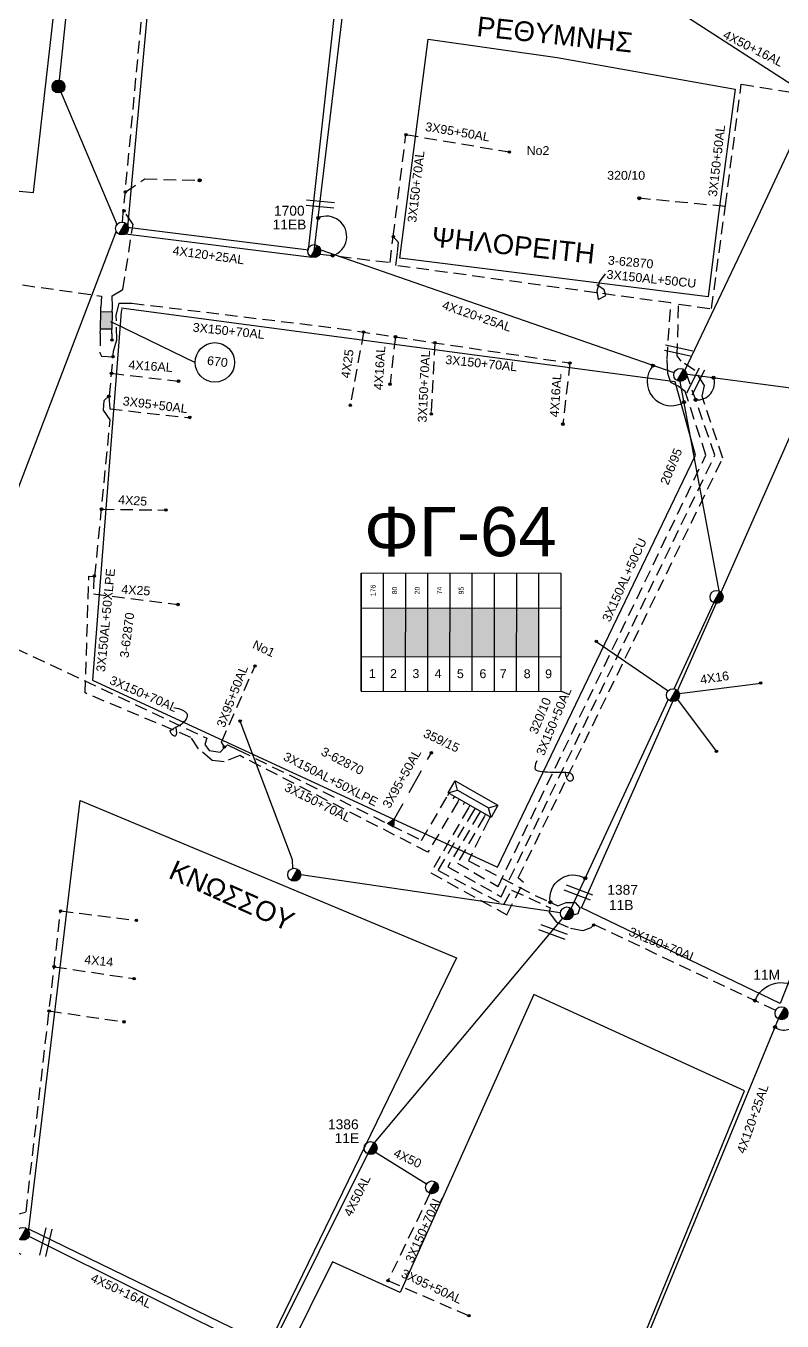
# Model space of a CAD drawing. Header units: millimetres. Extents: x 751 to 1825, y 360 to 872.
# Drawn here: x 823.8 to 900.4, y 635 to 766.3 of the extents above; entities that cross this region are included whole.
import ezdxf
from ezdxf.enums import TextEntityAlignment as Align

# ---------------------------------------------------------------- set-up
doc = ezdxf.new("R2010")
doc.units = ezdxf.units.MM
doc.linetypes.add('DASHED', pattern=[19.05, 12.7, -6.35])
for name, color, linetype in [('Link Box 4 Διευθύνσεων', 7, 'Continuous'), ('Pillar OTE', 7, 'Continuous'), ('Άγνωστα', 7, 'Continuous'), ('Ασφαλειοκιβώτια Χ.Τ 9 αναχωρήσεων', 7, 'Continuous'), ('Γέφυρες Εναέριου Δικτύου', 7, 'Continuous'), ('Γυμνά εναέρια ΧΤ και ΦΟΠ (2Φ)   3x50+16AL', 7, 'Continuous'), ('Γυμνά εναέρια ΧΤ και ΦΟΠ (3Φ)   4x50+16AL', 7, 'Continuous'), ('Εναέρια παροχή ΧΤ 4x16', 7, 'SYN_LINE'), ('Επιγραφές - Σχήματα', 7, 'Continuous'), ('Καλώδια ΧΤ   3x150+50AL', 7, 'DASHED'), ('Καλώδια ΧΤ   3x150+70AL', 7, 'DASHED'), ('Καλώδια ΧΤ   3x150AL+50CU', 7, 'DASHED'), ('Καλώδια ΧΤ   3x150AL+50XLPE', 7, 'DASHED'), ('Καλώδια ΧΤ   3x95+50CU', 7, 'DASHED'), ('Στύλος Ξύλινος', 7, 'Continuous'), ('Στύλος Ξύλινος @ 1', 7, 'Continuous'), ('Στύλος ΦΜ', 7, 'Continuous'), ('Στύλος ΦΜ @ 1', 7, 'Continuous'), ('Συνδέσεις', 7, 'Continuous'), ('Συνεστραμμένα ΧΤ   4x120+25 AL', 7, 'SYN_LINE'), ('Τομή', 7, 'Continuous'), ('Υποσταθμός πόλεως', 7, 'Continuous'), ('Υπόβαθρο ΔΕΗ', 7, 'Continuous'), ('Υπόγεια καλώδια Δικτύου ΧΤ και Παρ. ΧΤ - 3X150+70 AL', 7, 'DASHED'), ('Υπόγεια καλώδια Παροχών ΧΤ   4x16AL', 7, 'DASHED'), ('Υπόγεια καλώδια Παροχών ΧΤ   4x25', 7, 'DASHED')]:
    doc.layers.add(name, color=color, linetype=linetype)
doc.styles.get("Standard").update_dxf_attribs({"font": 'ARIAL.TTF'})
doc.linetypes.add('SYN_LINE', pattern='A,0.5,-0.0001,["/\\/\\/\\/",Standard,S=0.1,R=0,X=0,Y=-0.05],-0.25', length=0.7501)

# ---------------------------------------------------------------- blocks, each defined once
blk = doc.blocks.new('ΥΠΑΡΧΩΝ ΞΥΛΙΝΟΣ ΣΤΥΛΟΣ')
at = {"layer": 'Στύλος Ξύλινος'}
h = blk.add_hatch(color=256, dxfattribs=at)
h.paths.add_polyline_path([(-2.62, 0, 0.270008), (-1.29, -2.28), (1.3, 2.27, 0.576266)])
h.paths.add_polyline_path([(-1.29, -2.28, 0.574793), (2.62, 0, 0.268822), (1.3, 2.27)])
blk.add_line((-1.29, -2.28), (1.3, 2.27), dxfattribs=at)
blk.add_circle((0, 0), 2.62, dxfattribs=at)
at = {"layer": 'Στύλος Ξύλινος', "flags": 4}
for tag, p in [('ΑΡΙΘΜΟΣ', (-4.91, 8.6)), ('ΤΥΠΟΣ', (-4.85, 3.39))]:
    blk.add_attdef(tag, p, '', height=4, dxfattribs=at)
blk = doc.blocks.new('_ΣΥΝΔΕΣΗ')
at = {"layer": 'Συνδέσεις', "linetype": 'SYN_LINE', "ltscale": 40}
blk.add_hatch(color=256, dxfattribs=at).paths.add_polyline_path([(0.5, -0.01, 1), (-0.5, -0.01, 1)])
at = {"layer": 'Συνδέσεις'}
blk.add_circle((0, -0.01), 0.5, dxfattribs=at)
blk = doc.blocks.new('ΤΟΜΗ')
at = {"layer": 'Τομή', "ltscale": 40}
for p, q in [((-5.68, 0), (5.68, 0)), ((5.68, -2.33), (-5.68, -2.33))]:
    blk.add_line(p, q, dxfattribs=at)
blk = doc.blocks.new('ΥΠΑΡΧΩΝ ΤΣΙΜΕΝΤΕΝΙΟΣ ΣΤΥΛΟΣ')
at = {"layer": 'Στύλος ΦΜ'}
blk.add_hatch(color=256, dxfattribs=at).paths.add_polyline_path([(-1.29, -2.28, 0.574793), (2.62, 0, 0.268822), (1.3, 2.27)])
blk.add_line((-1.29, -2.28), (1.3, 2.27), dxfattribs=at)
blk.add_circle((0, 0), 2.62, dxfattribs=at)
at = {"layer": 'Στύλος ΦΜ', "flags": 4}
for tag, p in [('ΑΡΙΘΜΟΣ', (-4.68, 8.05)), ('ΤΥΠΟΣ', (-4.91, 3.03))]:
    blk.add_attdef(tag, p, '', height=4, dxfattribs=at)
blk = doc.blocks.new('LINK BOX 4 ΑΝΑΧΩΡΗΣΕΩΝ')
at = {"layer": 'Link Box 4 Διευθύνσεων', "ltscale": 40}
blk.add_hatch(color=256, dxfattribs=at).paths.add_polyline_path([(-3.54, 0), (-3.54, -4.67), (3.54, -4.67), (3.54, 0)])
for p, q in [((-3.54, 0), (-5.33, 0)), ((5.33, 0), (3.54, 0)), ((-3.54, -4.67), (-5.33, -4.67)), ((5.33, -4.67), (3.54, -4.67))]:
    blk.add_line(p, q, dxfattribs=at)
blk.add_lwpolyline([(-3.54, -4.67), (-3.54, 0), (3.54, 0), (3.54, -4.67)], close=True, dxfattribs=at)
blk = doc.blocks.new('ΑΣΦΑΛΕΙΟΚΙΒΩΤΙΟ ΥΠΟΣΤΑΘΜΟΥ 9 ΑΝΑΧΩΡΗΣΕΩΝ')
at = {"layer": 'Ασφαλειοκιβώτια Χ.Τ 9 αναχωρήσεων', "ltscale": 40}
for p, q in [((-23.8, 40.36), (24.02, 40.36)), ((-9.72, 40.36), (-9.72, -40.64)), ((9.94, 40.36), (9.94, -40.64)), ((-23.8, 31.36), (24.02, 31.36)), ((-23.8, 22.36), (24.02, 22.36)), ((-23.8, 13.36), (24.02, 13.36)), ((-23.8, 4.36), (24.02, 4.36)), ((-23.8, -4.64), (24.02, -4.64)), ((-23.8, -13.64), (24.02, -13.64)), ((-23.8, -22.64), (24.02, -22.64)), ((-23.8, -31.64), (24.02, -31.64))]:
    blk.add_line(p, q, dxfattribs=at)
at = {"layer": 'Ασφαλειοκιβώτια Χ.Τ 9 αναχωρήσεων'}
blk.add_lwpolyline([(-23.8, -40.64), (24.02, -40.64), (24.02, 40.36), (-23.8, 40.36)], close=True, dxfattribs=at)
for s, p in [('1', (-18.45, 37.24)), ('2', (-18.45, 28.67)), ('3', (-18.45, 19.6)), ('4', (-18.45, 10.58)), ('5', (-18.45, 1.57)), ('6', (-18.45, -7.57)), ('7', (-18.45, -15.81)), ('8', (-18.45, -25.5)), ('9', (-18.45, -34.19))]:
    blk.add_text(s, height=3.6, rotation=270, dxfattribs=at).set_placement(p)
at = {"layer": 'Ασφαλειοκιβώτια Χ.Τ 9 αναχωρήσεων', "ltscale": 40}
for tag, height, p in [('ΟΝΟΜΑ', 5, (-0.16, 44.31)), ('ΚΕΙΜΕΝΟ 1', 2, (17.06, 35.59)), ('ΚΕΙΜΕΝΟ 2', 2, (17.06, 26.88)), ('ΚΕΙΜΕΝΟ 3', 2, (17.06, 17.69)), ('ΚΕΙΜΕΝΟ 4', 2, (17.06, 8.71)), ('ΚΕΙΜΕΝΟ 5', 2, (17.06, -0.13)), ('ΚΕΙΜΕΝΟ 6', 2, (17.06, -9.05)), ('ΚΕΙΜΕΝΟ 7', 2, (17.06, -18.13)), ('ΚΕΙΜΕΝΟ 8', 2, (17.06, -26.85)), ('ΚΕΙΜΕΝΟ 9', 2, (17.06, -35.99)), ('ΣΧ', 2, (-0.1, -42.64))]:
    blk.add_attdef(tag, text='', height=height, dxfattribs=at).set_placement(p, align=Align.MIDDLE_CENTER)
blk = doc.blocks.new('ΥΠΟΣΤΑΘΜΟΣ ΠΟΛΕΩΣ 9 ΑΝΑΧΩΡΗΣΕΩΝ')
at = {"layer": 'Υποσταθμός πόλεως', "ltscale": 40}
for p, q in [((-9.63, -2.82), (-9.63, -4)), ((-7.12, -2.82), (-7.12, -4)), ((-4.84, -2.82), (-4.84, -4)), ((-2.36, -2.82), (-2.36, -4)), ((0.09, -2.82), (0.09, -4)), ((2.55, -2.82), (2.55, -4)), ((5.02, -2.82), (5.02, -4)), ((7.48, -2.82), (7.48, -4)), ((9.61, -2.82), (9.61, -4))]:
    blk.add_line(p, q, dxfattribs=at)
blk.add_lwpolyline([(-10.02, 2.82), (10.02, 2.82), (10.02, -2.82), (-10.02, -2.82)], close=True, dxfattribs=at)
for points in [[(-7.21, 0), (-10.02, 2.82)], [(-10.02, -2.82), (-7.21, 0)], [(-7.21, 0), (7.21, 0)], [(7.21, 0), (10.02, 2.82)], [(10.02, -2.82), (7.21, 0)]]:
    blk.add_lwpolyline(points, dxfattribs=at)
at = {"layer": 'Υποσταθμός πόλεως', "linetype": 'SYN_LINE', "ltscale": 40, "flags": 1}
for tag, p in [('ΜΕΤΑΣΧΗΜΑΤΙΣΜΟΣ', (10.79, 1.71)), ('ΙΣΧΥΣ', (10.77, -1.08)), ('ΑΡΙΘΜΟΣ', (10.89, -3.8))]:
    blk.add_attdef(tag, p, '', height=1.8, dxfattribs=at)

msp = doc.modelspace()

# ---------------------------------------------------------------- hatches: boundary and pattern name
at = {"layer": 'Pillar OTE', "ltscale": 40}
h = msp.add_hatch(color=256, dxfattribs=at)
h.dxf.hatch_style = 1
h.paths.add_polyline_path([(861.01, 685.09), (861.08, 685.93), (860.39, 685.44)])
at = {"layer": 'Ασφαλειοκιβώτια Χ.Τ 9 αναχωρήσεων', "ltscale": 0.1}
h = msp.add_hatch(color=30, dxfattribs=at)
h.dxf.hatch_style = 1
h.paths.add_polyline_path([(859.98, 707.29), (859.98, 702.38), (862.23, 702.37), (862.23, 707.29)])
h = msp.add_hatch(color=5, dxfattribs=at)
h.dxf.hatch_style = 1
h.paths.add_polyline_path([(862.23, 707.29), (862.23, 702.37), (864.48, 702.37), (864.48, 707.29)])
h = msp.add_hatch(color=6, dxfattribs=at)
h.dxf.hatch_style = 1
h.paths.add_polyline_path([(864.48, 707.29), (864.48, 702.37), (866.73, 702.37), (866.73, 707.28)])
h = msp.add_hatch(color=85, dxfattribs=at)
h.dxf.hatch_style = 1
h.paths.add_polyline_path([(866.73, 707.28), (866.73, 702.37), (868.98, 702.37), (868.98, 707.28)])
h = msp.add_hatch(color=2, dxfattribs=at)
h.dxf.hatch_style = 1
h.paths.add_polyline_path([(868.98, 707.28), (868.98, 702.37), (871.23, 702.37), (871.23, 707.28)])
h = msp.add_hatch(color=1, dxfattribs=at)
h.dxf.hatch_style = 1
h.paths.add_polyline_path([(871.23, 707.28), (871.23, 702.37), (873.48, 702.36), (873.48, 707.28)])
at = {"layer": 'Επιγραφές - Σχήματα'}
h = msp.add_hatch(color=4, dxfattribs=at)
h.dxf.hatch_style = 1
h.paths.add_polyline_path([(875.73, 707.27), (873.48, 707.28), (873.48, 702.36), (875.73, 702.36)])

# ---------------------------------------------------------------- linework, layer by layer
at = {"layer": 'Pillar OTE', "ltscale": 40}
msp.add_lwpolyline([(860.39, 685.44), (861.08, 685.93), (861.01, 685.09), (860.39, 685.44)], dxfattribs=at)
at = {"layer": 'Άγνωστα', "color": 85, "linetype": 'DASHED', "ltscale": 0.1}
for points in [[(833.54, 746.44), (836.89, 782.08), (846.07, 813.1), (852.8, 810.93)], [(833.82, 749.45), (835.79, 750.79), (841.36, 750.63)], [(832.52, 737.77), (832.5, 738.93), (833.58, 739.59), (834.61, 746.15), (833.65, 747.6)], [(831.29, 735.13), (831.26, 733.17), (831.41, 732.82), (832.66, 732.74)]]:
    msp.add_lwpolyline(points, dxfattribs=at)
at = {"layer": 'Άγνωστα', "color": 30, "ltscale": 0.1}
msp.add_lwpolyline([(852.96, 743.47), (855.86, 767.63)], dxfattribs=at)
at = {"layer": 'Άγνωστα', "color": 2, "ltscale": 0.1}
for points in [[(890.52, 731.36), (897.93, 746.98), (903.24, 758.34)], [(832.89, 745.5), (821.77, 716.28)]]:
    msp.add_lwpolyline(points, dxfattribs=at)
at = {"layer": 'Άγνωστα', "color": 1, "linetype": 'DASHED', "ltscale": 0.1}
msp.add_lwpolyline([(754.28, 757.19), (778.64, 746.98), (781.39, 745.98), (793.57, 744.3), (802.65, 742.95), (831.42, 738.91), (831.36, 737.75)], dxfattribs=at)
at = {"layer": 'Άγνωστα', "color": 30, "linetype": 'DASHED', "ltscale": 0.1}
for points in [[(860.96, 744.94), (860.97, 744.94), (862.26, 755.28), (872.74, 753.52)], [(853.55, 743.17), (860.65, 742.31), (860.97, 744.93)]]:
    msp.add_lwpolyline(points, dxfattribs=at)
at = {"layer": 'Άγνωστα', "color": 85, "ltscale": 0.1}
msp.add_lwpolyline([(832.45, 735.11), (832.45, 734.41)], dxfattribs=at)
at = {"layer": 'Άγνωστα', "color": 5, "ltscale": 0.1}
for points in [[(894.01, 709.02), (890.05, 730.26)], [(889.43, 699.02), (889.44, 699.1), (893.46, 707.83)], [(879.01, 676.83), (888.84, 698)], [(850.79, 680.9), (850.77, 681.78), (845.46, 695.83)], [(877.87, 676.4), (851.6, 680.26)]]:
    msp.add_lwpolyline(points, dxfattribs=at)
at = {"layer": 'Άγνωστα', "color": 5, "linetype": 'SYN_LINE', "ltscale": 10}
msp.add_lwpolyline([(881.53, 703.91), (888.82, 698.89)], dxfattribs=at)
at = {"layer": 'Άγνωστα', "color": 5, "linetype": 'SYN_LINE', "ltscale": 8}
msp.add_lwpolyline([(889.79, 698.02), (889.79, 698.02), (893.69, 692.79)], dxfattribs=at)
at = {"layer": 'Άγνωστα', "color": 2, "linetype": 'DASHED', "ltscale": 0.1}
for points in [[(823.29, 641.76), (822.06, 642.4), (822.47, 645.75), (823.77, 646.08), (827.27, 676.59)], [(827.27, 676.59), (834.95, 675.63)], [(826.62, 670.93), (834.72, 669.73)], [(826.11, 666.45), (833.69, 665.35)]]:
    msp.add_lwpolyline(points, dxfattribs=at)
at = {"layer": 'Άγνωστα', "color": 27, "ltscale": 0.1}
for points in [[(859.08, 653.07), (878.15, 675.84)], [(848.55, 632.16), (858.39, 651.97)], [(859.19, 652.14), (864.35, 648.92)]]:
    msp.add_lwpolyline(points, dxfattribs=at)
at = {"layer": 'Άγνωστα', "color": 27, "linetype": 'DASHED', "ltscale": 0.1}
for points in [[(864.69, 647.95), (860.43, 639.09)], [(860.44, 639.12), (868.64, 635.56)]]:
    msp.add_lwpolyline(points, dxfattribs=at)
at = {"layer": 'Γέφυρες Εναέριου Δικτύου', "ltscale": 0.1}
for points in [[(854.85, 743.01, 1.052481), (853.37, 746.83, -27.205679)], [(887.29, 731.87, 0.857138), (890.44, 728.16, -4.10425)], [(891.58, 728.4, 0.561553), (893.41, 730.7, -3.317907)], [(876.89, 677.47, -0.647157), (880.43, 679.89, -28.276212)], [(897.61, 667.5), (897.7, 667.66, -1.035166), (902.84, 665.04, -1.257583)], [(899.65, 664.82, 0.479704), (902, 665.42, 0.002467)]]:
    msp.add_lwpolyline(points, format="xyb", dxfattribs=at)
at = {"layer": 'Γυμνά εναέρια ΧΤ και ΦΟΠ (3Φ)   4x50+16AL', "color": 85, "ltscale": 0.1}
msp.add_lwpolyline([(829.46, 783.33), (827.06, 760.15), (832.99, 746.11)], dxfattribs=at)
at = {"layer": 'Γυμνά εναέρια ΧΤ και ΦΟΠ (3Φ)   4x50+16AL', "color": 4, "ltscale": 0.1}
msp.add_lwpolyline([(902.97, 759.29), (887.17, 769.5)], dxfattribs=at)
at = {"layer": 'Γυμνά εναέρια ΧΤ και ΦΟΠ (3Φ)   4x50+16AL', "color": 173, "ltscale": 0.1}
msp.add_lwpolyline([(824.06, 643.62), (847.64, 631.88)], dxfattribs=at)
at = {"layer": 'Εναέρια παροχή ΧΤ 4x16', "color": 5, "linetype": 'SYN_LINE', "ltscale": 10}
msp.add_lwpolyline([(889.93, 698.64), (898.2, 699.69)], dxfattribs=at)
at = {"layer": 'Επιγραφές - Σχήματα'}
msp.add_lwpolyline([(882.43, 741.16), (881.87, 740.39), (881.59, 739.4), (881.73, 738.56), (882.5, 738.98), (882.36, 739.54), (881.59, 740.04)], dxfattribs=at)
at = {"layer": 'Επιγραφές - Σχήματα', "ltscale": 0.1}
for points in [[(840.93, 732.15), (832.68, 736.15), (832.36, 736.29)], [(838.93, 695.21), (838.99, 694.88), (839, 694.63), (838.98, 694.46), (838.94, 694.36), (838.87, 694.31), (838.8, 694.31), (838.73, 694.34), (838.66, 694.38), (838.59, 694.43), (838.54, 694.48), (838.5, 694.54), (838.47, 694.6), (838.44, 694.65), (838.42, 694.7), (838.4, 694.75), (838.39, 694.79), (838.38, 694.82), (838.38, 694.84), (838.37, 694.86), (838.38, 694.88), (838.39, 694.89), (838.4, 694.91), (838.43, 694.92), (838.46, 694.94), (838.5, 694.96), (838.55, 694.99), (838.6, 695.02), (838.67, 695.06), (838.74, 695.1), (838.81, 695.14), (838.9, 695.19), (838.99, 695.24), (839.08, 695.29), (839.18, 695.34), (839.28, 695.4), (839.38, 695.46), (839.48, 695.52), (839.58, 695.59), (839.67, 695.66), (839.76, 695.73), (839.84, 695.81), (839.91, 695.9), (839.98, 695.98), (840.03, 696.06), (840.07, 696.15), (840.11, 696.23), (840.13, 696.31), (840.13, 696.38), (840.13, 696.44), (840.12, 696.5), (840.09, 696.55), (840.06, 696.6), (840.02, 696.64), (839.97, 696.69), (839.92, 696.73), (839.88, 696.77), (839.82, 696.81), (839.76, 696.86), (839.69, 696.9), (839.58, 696.95), (839.45, 697), (839.26, 697.06), (839.03, 697.12), (838.74, 697.18)], [(878.38, 690.64), (878.43, 690.4), (878.48, 690.21), (878.54, 690.07), (878.6, 689.96), (878.66, 689.88), (878.72, 689.82), (878.78, 689.79), (878.84, 689.77), (878.9, 689.77), (878.96, 689.77), (879.01, 689.78), (879.06, 689.8), (879.1, 689.83), (879.14, 689.86), (879.17, 689.89), (879.19, 689.93), (879.21, 689.97), (879.22, 690.01), (879.23, 690.06), (879.23, 690.1), (879.22, 690.14), (879.21, 690.19), (879.2, 690.23), (879.18, 690.27), (879.16, 690.31), (879.14, 690.34), (879.12, 690.38), (879.09, 690.41), (879.07, 690.44), (879.04, 690.46), (879.01, 690.49), (878.98, 690.51), (878.96, 690.53), (878.92, 690.55), (878.88, 690.57), (878.82, 690.58), (878.73, 690.59), (878.62, 690.6), (878.47, 690.61), (878.29, 690.61), (878.06, 690.62), (877.8, 690.62), (877.51, 690.62), (877.21, 690.62), (876.9, 690.63), (876.6, 690.64), (876.32, 690.66), (876.06, 690.68), (875.83, 690.72), (875.64, 690.76), (875.5, 690.84), (875.4, 690.94), (875.36, 691.08), (875.37, 691.27), (875.43, 691.52), (875.56, 691.83)]]:
    msp.add_lwpolyline(points, dxfattribs=at)
msp.add_circle((842.9, 732.19), 2, dxfattribs=at)
at = {"layer": 'Καλώδια ΧΤ   3x150+50AL', "color": 4, "linetype": 'DASHED', "ltscale": 0.1}
msp.add_lwpolyline([(868.59, 687.05), (864.78, 680.44), (872.48, 676.21), (874.17, 679.48), (873.64, 679.94), (894.36, 722.49), (892.26, 728.75), (892.52, 729.83), (891.52, 731.35), (890.13, 732.3), (889.74, 732.85), (889.89, 738.09), (893.23, 737.64), (894.63, 748.1), (894.63, 748.1), (896.24, 760.4), (901.77, 759.5), (902.1, 759.85), (902.48, 759.86), (902.87, 759.02)], dxfattribs=at)
at = {"layer": 'Καλώδια ΧΤ   3x150+50AL', "color": 7, "linetype": 'DASHED', "ltscale": 0.1}
msp.add_lwpolyline([(894.61, 747.99), (885.9, 748.82)], dxfattribs=at)
at = {"layer": 'Καλώδια ΧΤ   3x150+50AL', "color": 5, "linetype": 'DASHED', "ltscale": 0.1}
msp.add_lwpolyline([(870.65, 685.86), (868.59, 681.67), (875.35, 678.16), (877.66, 677.12), (878.49, 677.46), (879.39, 677.46), (879.87, 676.92), (879.68, 676.3), (879.2, 676.16)], dxfattribs=at)
at = {"layer": 'Καλώδια ΧΤ   3x150+70AL', "color": 85, "linetype": 'DASHED', "ltscale": 0.1}
for points in [[(830.75, 710.5), (830.75, 710.5), (832.3, 726.38), (831.61, 727.33), (831.67, 728.34), (832.24, 728.83), (832.63, 733.34), (832.98, 734.49), (832.9, 736.95), (833.19, 738.19), (834.48, 738.19), (855.47, 735.63), (878.86, 732.13)], [(867.52, 687.66), (864.49, 682.54), (845.43, 692.33), (843.85, 691.7), (842.63, 691.85), (842.63, 691.85), (841.23, 693.03), (840.48, 694.17), (829.76, 698.68), (830.14, 710.52), (830.75, 710.5)]]:
    msp.add_lwpolyline(points, dxfattribs=at)
at = {"layer": 'Καλώδια ΧΤ   3x150+70AL', "color": 2, "linetype": 'DASHED', "ltscale": 0.1}
msp.add_lwpolyline([(869.12, 686.74), (865.49, 680.71), (872.19, 677.23), (872.97, 678.71), (876.87, 676.9), (876.76, 676.44), (877.52, 675.46), (878.93, 674.84), (880.22, 674.61), (881.02, 674.92), (881.32, 675.21), (899.72, 666.5)], dxfattribs=at)
at = {"layer": 'Καλώδια ΧΤ   3x150AL+50CU', "color": 30, "linetype": 'DASHED', "ltscale": 0.1}
msp.add_lwpolyline([(870.19, 686.13), (867.49, 681.44), (871.59, 679.06), (892.65, 722.78), (890.56, 729.23), (889.85, 729.77), (889.11, 730.16), (889.11, 730.16), (888.8, 731.06), (888.81, 731.15), (888.71, 732.49), (889.11, 738.21), (861.22, 742.02), (861.41, 743.36), (861.51, 744.33), (860.96, 744.94)], dxfattribs=at)
at = {"layer": 'Καλώδια ΧΤ   3x150AL+50CU', "color": 1, "linetype": 'DASHED', "ltscale": 0.1}
msp.add_lwpolyline([(869.66, 686.43), (866.49, 681.07), (871.9, 678.03), (893.56, 722.78), (890.69, 731.04)], dxfattribs=at)
at = {"layer": 'Καλώδια ΧΤ   3x150AL+50XLPE', "color": 6, "linetype": 'DASHED', "ltscale": 0.1}
msp.add_lwpolyline([(819.78, 702.46), (819.52, 700.29, 0.571955), (821.46, 699.9), (821.83, 703.12), (822.75, 703.18), (842.08, 694.11), (841.9, 693.47), (842.34, 692.86), (843.43, 692.69), (843.86, 693.13), (844.19, 693.41), (845.3, 692.9), (863.85, 683.73), (866.48, 688.25)], format="xyb", dxfattribs=at)
at = {"layer": 'Καλώδια ΧΤ   3x95+50CU', "color": 85, "linetype": 'DASHED', "ltscale": 0.1}
msp.add_lwpolyline([(832.16, 728.76), (832.25, 727.47), (840.42, 726.58)], dxfattribs=at)
at = {"layer": 'Καλώδια ΧΤ   3x95+50CU', "color": 6, "linetype": 'DASHED', "ltscale": 0.1}
msp.add_lwpolyline([(843.86, 693.2), (843.9, 693.16), (843.58, 693.71), (846.97, 701.42)], dxfattribs=at)
at = {"layer": 'Καλώδια ΧΤ   3x95+50CU', "color": 6, "linetype": 'DASHED', "ltscale": 0.2}
msp.add_lwpolyline([(860.72, 685.28), (864.84, 692.62)], dxfattribs=at)
at = {"layer": 'Συνεστραμμένα ΧΤ   4x120+25 AL', "color": 0, "linetype": 'SYN_LINE', "ltscale": 10}
msp.add_lwpolyline([(833.86, 745.22), (852.74, 742.85)], dxfattribs=at)
at = {"layer": 'Συνεστραμμένα ΧΤ   4x120+25 AL', "color": 5, "linetype": 'SYN_LINE', "ltscale": 10}
msp.add_lwpolyline([(889.43, 731.12), (889.43, 731.12), (853.58, 743.59)], dxfattribs=at)
at = {"layer": 'Συνεστραμμένα ΧΤ   4x120+25 AL', "color": 1, "linetype": 'SYN_LINE', "ltscale": 10}
msp.add_lwpolyline([(890.69, 731.04), (890.79, 730.99), (919.85, 727.15)], dxfattribs=at)
at = {"layer": 'Συνεστραμμένα ΧΤ   4x120+25 AL', "color": 2, "linetype": 'SYN_LINE', "ltscale": 10}
msp.add_lwpolyline([(881.03, 620), (881.26, 620.23), (899.99, 665.65)], dxfattribs=at)
at = {"layer": 'Υπόβαθρο ΔΕΗ', "ltscale": 0.1}
for points in [[(867.15, 871.98), (846.87, 814.03), (837.46, 782.95), (834.06, 745.88)], [(834.06, 745.88), (852.4, 743.6), (855.9, 775.44), (872.61, 819.37), (889.8, 863.06)], [(823.06, 861), (791.29, 791.93), (788.5, 752.78), (824.51, 749.4), (828.78, 786.99), (849.04, 860.19)], [(833.48, 737.59), (833.42, 737.31), (830.5, 699.98), (871.52, 681.04), (891.61, 722.79), (889.54, 730.23), (833.42, 737.67)], [(902.77, 728.29), (923.24, 725.79), (900.19, 667.19), (880.04, 676.91), (902.77, 728.29)], [(850.24, 631.78), (879.72, 617.23), (896.57, 658.36), (875.21, 668.13), (861.69, 637.93), (854.82, 641.03), (850.24, 631.78)]]:
    msp.add_lwpolyline(points, dxfattribs=at)
for points in [[(877.57, 763.09), (895.6, 759.89), (893.88, 746.98), (892.87, 738.83), (861.63, 742.75), (864.51, 764.94)], [(867.39, 671.85), (848.31, 632.54), (824.06, 644.34), (829.27, 687.78)]]:
    msp.add_lwpolyline(points, close=True, dxfattribs=at)
at = {"layer": 'Υπόγεια καλώδια Δικτύου ΧΤ και Παρ. ΧΤ - 3X150+70 AL', "color": 85, "linetype": 'DASHED', "ltscale": 0.1}
msp.add_lwpolyline([(865.19, 734.18), (864.82, 726.97)], dxfattribs=at)
at = {"layer": 'Υπόγεια καλώδια Παροχών ΧΤ   4x16AL', "color": 85, "linetype": 'DASHED', "ltscale": 0.1}
for points in [[(861.19, 734.78), (860.65, 729.98)], [(878.86, 732.13), (878.16, 725.93), (878.16, 725.93)], [(832.43, 731.08), (839.21, 730.29)]]:
    msp.add_lwpolyline(points, dxfattribs=at)
at = {"layer": 'Υπόγεια καλώδια Παροχών ΧΤ   4x25', "color": 85, "linetype": 'DASHED', "ltscale": 0.1}
for points in [[(857.97, 735.26), (856.61, 727.85)], [(831.42, 717.31), (837.94, 717.22)], [(830.64, 710.51), (830.61, 708.72), (839.16, 707.65)]]:
    msp.add_lwpolyline(points, dxfattribs=at)

# ---------------------------------------------------------------- block references
at = {"layer": 'Άγνωστα', "color": 1, "ltscale": 0.1, "xscale": 0.2500000000000028, "yscale": 0.2500000000000028, "zscale": 0.2500000000000028, "rotation": 268.7506566970075}
msp.add_blockref('LINK BOX 4 ΑΝΑΧΩΡΗΣΕΩΝ', (832.49, 736.43), dxfattribs=at)
at = {"layer": 'Ασφαλειοκιβώτια Χ.Τ 9 αναχωρήσεων', "ltscale": 0.1}
ref = msp.add_blockref('ΑΣΦΑΛΕΙΟΚΙΒΩΤΙΟ ΥΠΟΣΤΑΘΜΟΥ 9 ΑΝΑΧΩΡΗΣΕΩΝ', (867.82, 704.8), dxfattribs=dict(at, xscale=0.2499999999999899, yscale=0.2499999999999899, zscale=0.2499999999999899, rotation=89.94112885938647))
ref.add_attrib('ΚΕΙΜΕΝΟ 2', '80', dxfattribs={"ltscale": 40, "height": 0.5, "rotation": 89.9411}).set_placement((861.11, 709.07), align=Align.MIDDLE_CENTER)
ref.add_attrib('ΚΕΙΜΕΝΟ 1', '176', dxfattribs={"ltscale": 40, "height": 0.5, "rotation": 89.9411}).set_placement((858.93, 709.07), align=Align.MIDDLE_CENTER)
ref.add_attrib('ΚΕΙΜΕΝΟ 3', '20', dxfattribs={"ltscale": 40, "height": 0.5, "rotation": 89.9411}).set_placement((863.41, 709.07), align=Align.MIDDLE_CENTER)
ref.add_attrib('ΚΕΙΜΕΝΟ 4', '74', dxfattribs={"ltscale": 40, "height": 0.5, "rotation": 89.9411}).set_placement((865.65, 709.07), align=Align.MIDDLE_CENTER)
ref.add_attrib('ΚΕΙΜΕΝΟ 5', '95', dxfattribs={"ltscale": 40, "height": 0.5, "rotation": 89.9411}).set_placement((867.86, 709.06), align=Align.MIDDLE_CENTER)
at = {"layer": 'Στύλος Ξύλινος @ 1', "ltscale": 0.1, "xscale": 0.25, "yscale": 0.25, "zscale": 0.25}
msp.add_blockref('ΥΠΑΡΧΩΝ ΞΥΛΙΝΟΣ ΣΤΥΛΟΣ', (827.06, 760.15), dxfattribs=at)
at = {"layer": 'Στύλος ΦΜ @ 1', "ltscale": 0.1}
ref = msp.add_blockref('ΥΠΑΡΧΩΝ ΤΣΙΜΕΝΤΕΝΙΟΣ ΣΤΥΛΟΣ', (852.96, 743.47), dxfattribs=dict(at, xscale=0.25, yscale=0.25, zscale=0.25))
ref.add_attrib('ΤΥΠΟΣ', '11ΕΒ', (848.75, 745.66), dxfattribs={"layer": 'Στύλος ΦΜ', "height": 1, "flags": 4})
ref.add_attrib('ΑΡΙΘΜΟΣ', '1700', (848.89, 747.06), dxfattribs={"layer": 'Στύλος ΦΜ', "height": 1, "flags": 4})
at = {"layer": 'Στύλος ΦΜ @ 1', "ltscale": 0.1, "xscale": 0.25, "yscale": 0.25, "zscale": 0.25}
for p in [(833.49, 745.76), (890.05, 730.92), (893.73, 708.42), (889.31, 698.46), (850.94, 680.26), (864.9, 648.57), (823.45, 643.86)]:
    msp.add_blockref('ΥΠΑΡΧΩΝ ΤΣΙΜΕΝΤΕΝΙΟΣ ΣΤΥΛΟΣ', p, dxfattribs=at)
at = {"layer": 'Στύλος ΦΜ @ 1', "ltscale": 0.1}
ref = msp.add_blockref('ΥΠΑΡΧΩΝ ΤΣΙΜΕΝΤΕΝΙΟΣ ΣΤΥΛΟΣ', (878.57, 676.34), dxfattribs=dict(at, xscale=0.25, yscale=0.25, zscale=0.25))
ref.add_attrib('ΤΥΠΟΣ', '11Β', (882.83, 676.69), dxfattribs={"layer": 'Στύλος ΦΜ', "height": 1, "flags": 4})
ref.add_attrib('ΑΡΙΘΜΟΣ', '1387', (882.66, 678.23), dxfattribs={"layer": 'Στύλος ΦΜ', "height": 1, "flags": 4})
ref = msp.add_blockref('ΥΠΑΡΧΩΝ ΤΣΙΜΕΝΤΕΝΙΟΣ ΣΤΥΛΟΣ', (900.31, 666.22), dxfattribs=dict(at, xscale=0.25, yscale=0.25, zscale=0.25))
ref.add_attrib('ΤΥΠΟΣ', '11M', (897.45, 669.62), dxfattribs={"layer": 'Στύλος ΦΜ', "height": 1, "flags": 4})
ref = msp.add_blockref('ΥΠΑΡΧΩΝ ΤΣΙΜΕΝΤΕΝΙΟΣ ΣΤΥΛΟΣ', (858.68, 652.55), dxfattribs=dict(at, xscale=0.25, yscale=0.25, zscale=0.25))
ref.add_attrib('ΤΥΠΟΣ', '11Ε', (855.03, 653.06), dxfattribs={"layer": 'Στύλος ΦΜ', "height": 1, "flags": 4})
ref.add_attrib('ΑΡΙΘΜΟΣ', '1386', (854.36, 654.46), dxfattribs={"layer": 'Στύλος ΦΜ', "height": 1, "flags": 4})
at = {"layer": 'Συνδέσεις', "ltscale": 0.1, "xscale": 0.25, "yscale": 0.25, "zscale": 0.25}
for p in [(862.26, 755.27), (872.74, 753.51), (833.82, 749.45), (833.7, 747.55), (860.98, 744.93), (832.47, 734.46), (832.58, 732.78), (832.16, 728.76), (840.36, 726.61), (881.54, 703.91), (846.97, 701.42), (898.2, 699.69), (845.46, 695.83), (843.86, 693.2), (864.84, 692.62), (893.72, 692.76), (827.27, 676.59), (834.95, 675.63), (881.28, 675.16), (826.62, 670.93), (834.72, 669.73), (826.11, 666.45), (833.69, 665.35), (860.44, 639.12), (868.64, 635.56)]:
    msp.add_blockref('_ΣΥΝΔΕΣΗ', p, dxfattribs=at)
at = {"layer": 'Συνδέσεις', "xscale": 0.3, "yscale": 0.3, "zscale": 0.345700799648589}
for p in [(841.36, 750.64), (885.9, 748.83), (853.37, 746.83), (854.85, 743.02), (887.29, 731.87), (893.43, 730.64), (890.44, 728.17), (891.61, 728.4), (880.43, 679.9), (876.89, 677.47), (897.61, 667.51), (899.65, 664.82)]:
    msp.add_blockref('_ΣΥΝΔΕΣΗ', p, dxfattribs=at)
at = {"layer": 'Τομή', "ltscale": 0.1}
for p, xscale, yscale, zscale, rotation in [((853.61, 748.53), 0.249999999999972, 0.249999999999972, 0.249999999999972, 354.3896774656207), ((889.83, 733.09), 0.2500000000000155, 0.2500000000000155, 0.2500000000000155, 167.2706362479147), ((891.88, 730.12), 0.2499999999999507, 0.2499999999999507, 0.2499999999999507, 243.1113837735615), ((879.83, 678.73), 0.2500000000000395, 0.2500000000000395, 0.2500000000000395, 339.6033720544069), ((877.25, 674.72), 0.2500000000000395, 0.2500000000000395, 0.2500000000000395, 339.6033720544069), ((826.06, 642.94), 0.2500000000000153, 0.2500000000000153, 0.2500000000000153, 256.9174775091317)]:
    msp.add_blockref('ΤΟΜΗ', p, dxfattribs=dict(at, xscale=xscale, yscale=yscale, zscale=zscale, rotation=rotation))
at = {"layer": 'Υποσταθμός πόλεως', "xscale": 0.2499999999999871, "yscale": 0.2499999999999871, "zscale": 0.2499999999999871, "rotation": 330.2129242497592}
msp.add_blockref('ΥΠΟΣΤΑΘΜΟΣ ΠΟΛΕΩΣ 9 ΑΝΑΧΩΡΗΣΕΩΝ', (869.06, 687.93), dxfattribs=at)
at = {"layer": 'Υπόγεια καλώδια Δικτύου ΧΤ και Παρ. ΧΤ - 3X150+70 AL', "linetype": 'DASHED', "ltscale": 0.1, "xscale": 0.25, "yscale": 0.25, "zscale": 0.25}
for p in [(865.2, 734.18), (864.83, 726.97)]:
    msp.add_blockref('_ΣΥΝΔΕΣΗ', p, dxfattribs=at)
at = {"layer": 'Υπόγεια καλώδια Παροχών ΧΤ   4x16AL', "linetype": 'DASHED', "ltscale": 0.1, "xscale": 0.25, "yscale": 0.25, "zscale": 0.25}
for p in [(861.2, 734.78), (878.87, 732.13), (860.65, 729.98), (878.16, 725.93)]:
    msp.add_blockref('_ΣΥΝΔΕΣΗ', p, dxfattribs=at)
at = {"layer": 'Υπόγεια καλώδια Παροχών ΧΤ   4x16AL', "color": 85, "linetype": 'DASHED', "ltscale": 0.1, "xscale": 0.25, "yscale": 0.25, "zscale": 0.25}
for p in [(832.43, 731.08), (839.21, 730.29)]:
    msp.add_blockref('_ΣΥΝΔΕΣΗ', p, dxfattribs=at)
at = {"layer": 'Υπόγεια καλώδια Παροχών ΧΤ   4x25', "linetype": 'DASHED', "ltscale": 0.1, "xscale": 0.25, "yscale": 0.25, "zscale": 0.25}
for p in [(857.97, 735.26), (856.62, 727.85)]:
    msp.add_blockref('_ΣΥΝΔΕΣΗ', p, dxfattribs=at)
at = {"layer": 'Υπόγεια καλώδια Παροχών ΧΤ   4x25', "color": 85, "linetype": 'DASHED', "ltscale": 0.1, "xscale": 0.25, "yscale": 0.25, "zscale": 0.25}
for p in [(831.42, 717.31), (837.94, 717.22), (830.69, 710.55), (839.16, 707.65)]:
    msp.add_blockref('_ΣΥΝΔΕΣΗ', p, dxfattribs=at)

# ---------------------------------------------------------------- texts
at = {"layer": 'Γυμνά εναέρια ΧΤ και ΦΟΠ (2Φ)   3x50+16AL', "color": 7, "ltscale": 0.1, "insert": (864.31, 756.55), "char_height": 0.9, "width": 84.1859, "attachment_point": 1, "rotation": 350.4984}
msp.add_mtext('3X95+50AL', dxfattribs=at)
at = {"layer": 'Γυμνά εναέρια ΧΤ και ΦΟΠ (3Φ)   4x50+16AL', "color": 7, "ltscale": 0.1, "char_height": 0.9, "width": 84.1859, "attachment_point": 1}
for s, insert, rotation in [('4X50+16AL', (894.71, 765.91), 333.1522), ('4X50', (861.29, 652.55), 335.0332), ('4X50AL', (855.91, 645.92), 63.4843), ('4X50+16AL', (830.61, 639.89), 335.0332), ('3X95+50AL', (862.07, 640.34), 335.0332)]:
    msp.add_mtext(s, dxfattribs=dict(at, insert=insert, rotation=rotation))
at = {"layer": 'Εναέρια παροχή ΧΤ 4x16', "color": 7, "linetype": 'DASHED', "ltscale": 0.1, "insert": (892.01, 700.47), "char_height": 0.9, "width": 84.1859, "attachment_point": 1, "rotation": 8.3339}
msp.add_mtext('4X16', dxfattribs=at)
at = {"layer": 'Επιγραφές - Σχήματα', "ltscale": 0.1, "insert": (877.35, 765.41), "char_height": 2, "attachment_point": 5, "rotation": 353.8955}
msp.add_mtext_dynamic_manual_height_columns('ΡΕΘΥΜΝΗΣ', width=71.2605, gutter_width=12.5, heights=[0], dxfattribs=at)
at = {"layer": 'Επιγραφές - Σχήματα', "ltscale": 0.1, "char_height": 0.9, "width": 8.5591, "attachment_point": 5}
for s, insert in [('Νο2', (875.64, 753.65)), ('320/10', (884.57, 751.14))]:
    msp.add_mtext(s, dxfattribs=dict(at, insert=insert))
at = {"layer": 'Επιγραφές - Σχήματα', "ltscale": 0.1, "char_height": 2, "attachment_point": 5}
for s, insert, rotation in [('ΨΗΛΟΡΕΙΤΗ', (873.14, 744.04), 353.8955), ('ΚΝΩΣΣΟΥ', (844.62, 678.12), 335.7614)]:
    msp.add_mtext(s, dxfattribs=dict(at, insert=insert, rotation=rotation))
at = {"layer": 'Επιγραφές - Σχήματα', "ltscale": 0.1, "char_height": 0.9}
for s, insert, width, attachment_point, rotation in [('3-62870', (885.03, 742.35), 8.5591, 5, 355.002), ('670', (842.18, 732.85), 84.1859, 1, 352.956), ('206/95', (887.99, 720.03), 2.4307, 1, 67.6959), ('3-62870', (833.26, 702.31), 2.4307, 1, 82.7248), ('Νο1', (847.01, 704.08), 84.1859, 1, 334.776), ('320/10', (874.71, 694.76), 2.4307, 1, 67.6959), ('359/15', (864.32, 695.08), 84.1859, 1, 334.776), ('3-62870', (853.98, 693.24), 2.4307, 1, 332.9842), ('3X150AL+50XLPE', (850.16, 692.74), 2.4307, 1, 332.9842), ('4Χ14', (829.73, 672.13), 2.4307, 1, 354.2712)]:
    msp.add_mtext(s, dxfattribs=dict(at, insert=insert, width=width, attachment_point=attachment_point, rotation=rotation))
at = {"layer": 'Επιγραφές - Σχήματα', "insert": (858.02, 717.54), "char_height": 5, "width": 9.9163, "attachment_point": 1}
msp.add_mtext('ΦΓ-64', dxfattribs=at)
at = {"layer": 'Καλώδια ΧΤ   3x150+50AL', "color": 7, "linetype": 'DASHED', "ltscale": 0.1, "char_height": 0.9, "width": 84.1859, "attachment_point": 1}
for s, insert, rotation in [('3X150+50AL', (892.86, 749.05), 83.3099), ('3X150+70AL', (862.4, 746.43), 83.3099), ('3X150+50AL', (875.42, 692.6), 67.367)]:
    msp.add_mtext(s, dxfattribs=dict(at, insert=insert, rotation=rotation))
at = {"layer": 'Καλώδια ΧΤ   3x150+70AL', "color": 7, "linetype": 'DASHED', "ltscale": 0.1, "char_height": 0.9, "width": 84.1859, "attachment_point": 1}
for s, insert, rotation in [('3X150AL+50CU', (882.64, 741.58), 354.0724), ('3X150+70AL', (840.72, 736.21), 354.0724), ('3X150+70AL', (866.31, 732.93), 354.0724), ('3X150+70AL', (832.5, 700.47), 336.3987), ('3X150+70AL', (850.26, 689.63), 333.3877), ('3X150+70AL', (885.09, 674.98), 337.5101)]:
    msp.add_mtext(s, dxfattribs=dict(at, insert=insert, rotation=rotation))
at = {"layer": 'Καλώδια ΧΤ   3x150AL+50CU', "color": 7, "linetype": 'DASHED', "ltscale": 0.1, "insert": (882.1, 706.18), "char_height": 0.9, "width": 84.1859, "attachment_point": 1, "rotation": 65.6519}
msp.add_mtext('3X150AL+50CU', dxfattribs=at)
at = {"layer": 'Καλώδια ΧΤ   3x150AL+50XLPE', "color": 7, "linetype": 'DASHED', "ltscale": 0.1, "insert": (831.84, 706.06), "char_height": 0.9, "width": 13.9242, "attachment_point": 5, "rotation": 84.4319}
msp.add_mtext('3X150AL+50XLPE', dxfattribs=at)
at = {"layer": 'Καλώδια ΧΤ   3x95+50CU', "color": 7, "linetype": 'DASHED', "ltscale": 0.1, "char_height": 0.9, "width": 84.1859, "attachment_point": 1}
for insert, rotation in [((833.64, 728.74), 352.956), ((843.04, 695.43), 68.6116), ((859.83, 687.35), 60.6613)]:
    msp.add_mtext('3X95+50AL', dxfattribs=dict(at, insert=insert, rotation=rotation))
at = {"layer": 'Συνεστραμμένα ΧΤ   4x120+25 AL', "color": 7, "linetype": 'DASHED', "ltscale": 0.1, "char_height": 0.9, "width": 84.1859, "attachment_point": 1}
for s, insert, rotation in [('4X120+25AL', (838.7, 744), 352.2884), ('4X120+25AL', (866.14, 738.49), 341.1662), ('4X120+25AL', (895.74, 652.22), 70.5483), ('3X150+70AL', (862.15, 641.21), 65.7294)]:
    msp.add_mtext(s, dxfattribs=dict(at, insert=insert, rotation=rotation))
at = {"layer": 'Υπόγεια καλώδια Δικτύου ΧΤ και Παρ. ΧΤ - 3X150+70 AL', "color": 7, "linetype": 'DASHED', "ltscale": 0.1, "insert": (863.45, 726.12), "char_height": 0.9, "width": 84.1859, "attachment_point": 1, "rotation": 87.221}
msp.add_mtext('3X150+70AL', dxfattribs=at)
at = {"layer": 'Υπόγεια καλώδια Παροχών ΧΤ   4x16AL', "color": 7, "linetype": 'DASHED', "ltscale": 0.1, "char_height": 0.9, "width": 84.1859, "attachment_point": 1}
for insert, rotation in [((858.99, 729.42), 86.2825), ((834.19, 732.41), 356.167), ((876.83, 726.66), 86.2825)]:
    msp.add_mtext('4X16AL', dxfattribs=dict(at, insert=insert, rotation=rotation))
at = {"layer": 'Υπόγεια καλώδια Παροχών ΧΤ   4x25', "color": 7, "linetype": 'DASHED', "ltscale": 0.1, "char_height": 0.9, "width": 84.1859, "attachment_point": 1}
for insert, rotation in [((855.67, 730.66), 82.0513), ((833.14, 718.74), 356.2031), ((833.46, 709.65), 356.2031)]:
    msp.add_mtext('4X25', dxfattribs=dict(at, insert=insert, rotation=rotation))

doc.saveas('drawing.dxf')
